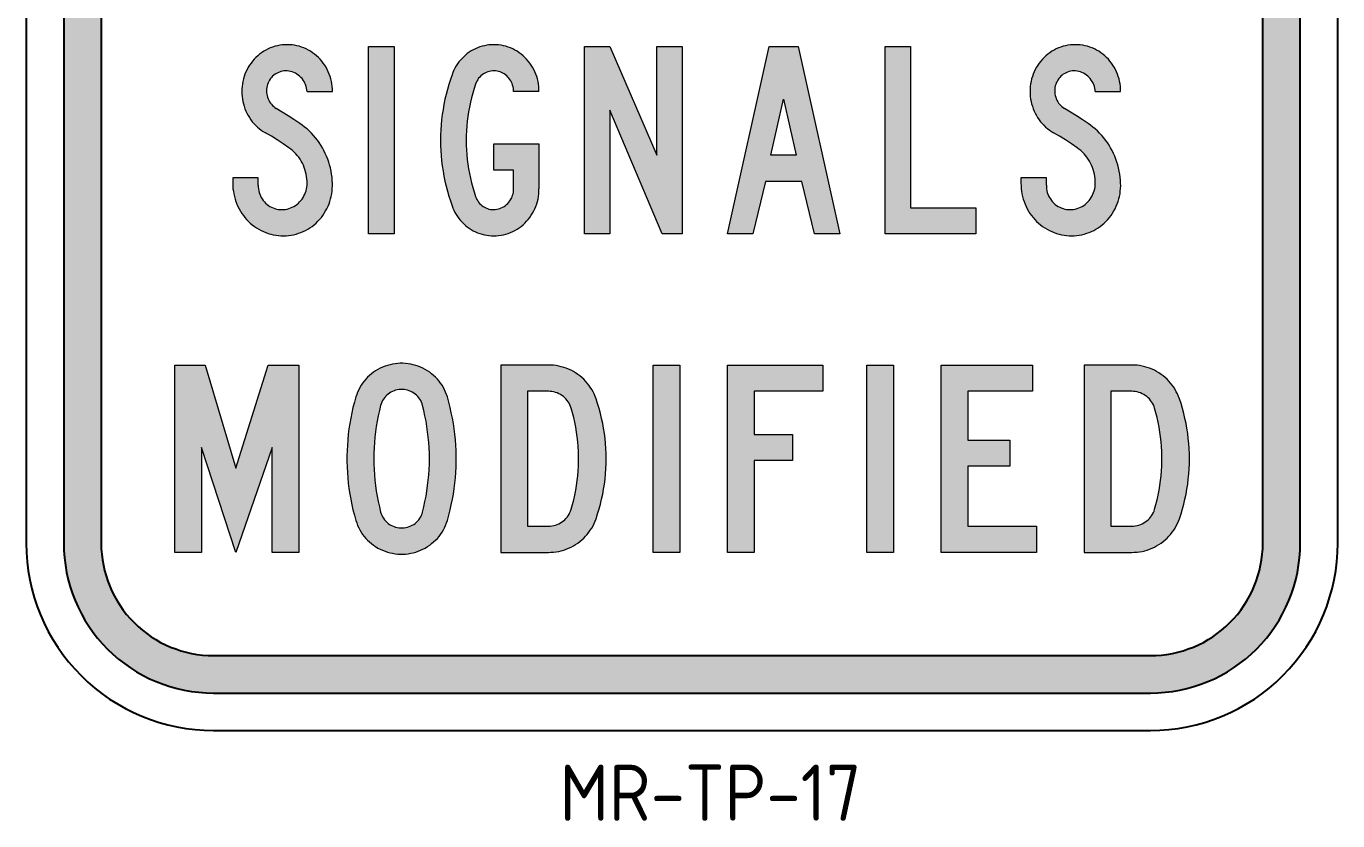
# Model space of a CAD drawing. Extents: x 221.6 to 291.6, y 158.5 to 243.3.
# Drawn here: x 221.6 to 291.6, y 158.5 to 200.9 of the extents above; entities that cross this region are included whole.
import ezdxf

# ---------------------------------------------------------------- set-up
doc = ezdxf.new("R2010")
doc.units = 0
doc.header["$LTSCALE"] = 12
doc.header["$MEASUREMENT"] = 0
doc.layers.get('0').update_dxf_attribs({"linetype": 'CONTINUOUS'})
for name, color, linetype in [('L25', 1, 'CONTINUOUS'), ('L35', 3, 'CONTINUOUS'), ('T25', 1, 'CONTINUOUS')]:
    doc.layers.add(name, color=color, linetype=linetype)
doc.styles.add('ISO', font='iso')

msp = doc.modelspace()

# ---------------------------------------------------------------- hatches: boundary and pattern name
at = {"layer": 'L25'}
h = msp.add_hatch(color=256, dxfattribs=at)
edge = h.paths.add_edge_path(flags=16)
edge.add_line((231.605, 167.331), (281.605, 167.331))
edge.add_arc((281.605, 173.331), 6, 270, 360)
edge.add_line((287.605, 173.331), (287.605, 233.331))
edge.add_arc((281.605, 233.331), 6, 0, 90)
edge.add_line((281.605, 239.331), (231.605, 239.331))
edge.add_arc((231.605, 233.331), 6, 90, 180)
edge.add_line((225.605, 233.331), (225.605, 173.331))
edge.add_arc((231.605, 173.331), 6, 180, 270)
edge = h.paths.add_edge_path()
edge.add_line((231.605, 165.331), (281.605, 165.331))
edge.add_arc((281.605, 173.331), 8, 270, 360)
edge.add_line((289.605, 173.331), (289.605, 233.331))
edge.add_arc((281.605, 233.331), 8, 0, 90)
edge.add_line((281.605, 241.331), (231.605, 241.331))
edge.add_arc((231.605, 233.331), 8, 90, 180)
edge.add_line((223.605, 233.331), (223.605, 173.331))
edge.add_arc((231.605, 173.331), 8, 180, 270)
h = msp.add_hatch(color=256, dxfattribs=at)
h.paths.add_polyline_path([(239.882, 189.837), (239.882, 199.834), (241.235, 199.834), (241.235, 189.837)])
h.paths.add_polyline_path([(242.759, 174.99), (242.829, 175.267), (242.887, 175.549), (242.946, 175.832), (242.994, 176.114), (243.031, 176.402), (243.063, 176.69), (243.09, 176.972), (243.111, 177.26), (243.122, 177.548), (243.122, 177.836), (243.122, 178.123), (243.111, 178.411), (243.09, 178.699), (243.063, 178.987), (243.031, 179.274), (242.994, 179.557), (242.946, 179.845), (242.887, 180.127), (242.829, 180.41), (242.759, 180.687), (242.733, 180.772), (242.695, 180.857), (242.658, 180.942), (242.61, 181.017), (242.557, 181.092), (242.498, 181.161), (242.434, 181.225), (242.365, 181.284), (242.29, 181.342), (242.21, 181.39), (242.13, 181.427), (242.045, 181.465), (241.96, 181.491), (241.869, 181.513), (241.779, 181.529), (241.683, 181.534), (241.592, 181.534), (241.502, 181.529), (241.411, 181.513), (241.32, 181.491), (241.235, 181.465), (241.15, 181.427), (241.065, 181.39), (240.99, 181.342), (240.915, 181.284), (240.846, 181.225), (240.782, 181.161), (240.724, 181.092), (240.67, 181.017), (240.622, 180.942), (240.58, 180.857), (240.548, 180.772), (240.521, 180.687), (240.452, 180.41), (240.388, 180.127), (240.335, 179.845), (240.287, 179.557), (240.244, 179.274), (240.212, 178.987), (240.185, 178.699), (240.169, 178.411), (240.159, 178.123), (240.153, 177.836), (240.159, 177.548), (240.169, 177.26), (240.185, 176.972), (240.212, 176.69), (240.244, 176.402), (240.287, 176.114), (240.335, 175.832), (240.388, 175.549), (240.452, 175.267), (240.521, 174.99), (240.548, 174.899), (240.58, 174.819), (240.622, 174.734), (240.67, 174.659), (240.724, 174.585), (240.782, 174.515), (240.846, 174.452), (240.915, 174.388), (240.99, 174.334), (241.065, 174.286), (241.15, 174.249), (241.235, 174.212), (241.32, 174.185), (241.411, 174.164), (241.502, 174.148), (241.592, 174.142), (241.683, 174.142), (241.779, 174.148), (241.869, 174.164), (241.96, 174.185), (242.045, 174.212), (242.13, 174.249), (242.21, 174.286), (242.29, 174.334), (242.365, 174.388), (242.434, 174.452), (242.498, 174.515), (242.557, 174.585), (242.61, 174.659), (242.658, 174.734), (242.695, 174.819), (242.733, 174.899)], flags=16)
h.paths.add_polyline_path([(244.081, 174.537), (244.161, 174.819), (244.23, 175.102), (244.294, 175.384), (244.353, 175.672), (244.406, 175.954), (244.449, 176.242), (244.486, 176.53), (244.513, 176.823), (244.534, 177.111), (244.55, 177.404), (244.555, 177.692), (244.555, 177.985), (244.55, 178.273), (244.534, 178.566), (244.513, 178.853), (244.486, 179.141), (244.449, 179.434), (244.406, 179.722), (244.353, 180.005), (244.294, 180.292), (244.23, 180.575), (244.161, 180.857), (244.081, 181.14), (244.038, 181.268), (243.99, 181.395), (243.932, 181.518), (243.868, 181.641), (243.798, 181.758), (243.719, 181.875), (243.639, 181.982), (243.548, 182.088), (243.452, 182.189), (243.351, 182.28), (243.244, 182.371), (243.138, 182.456), (243.02, 182.531), (242.903, 182.605), (242.781, 182.669), (242.653, 182.728), (242.525, 182.776), (242.392, 182.818), (242.258, 182.856), (242.125, 182.888), (241.987, 182.909), (241.848, 182.925), (241.709, 182.93), (241.571, 182.93), (241.432, 182.925), (241.294, 182.909), (241.155, 182.888), (241.022, 182.856), (240.883, 182.818), (240.756, 182.776), (240.622, 182.728), (240.5, 182.669), (240.377, 182.605), (240.255, 182.531), (240.143, 182.456), (240.031, 182.371), (239.924, 182.28), (239.828, 182.189), (239.732, 182.088), (239.642, 181.982), (239.556, 181.875), (239.482, 181.758), (239.413, 181.641), (239.349, 181.518), (239.29, 181.395), (239.242, 181.268), (239.199, 181.14), (239.119, 180.857), (239.045, 180.575), (238.981, 180.292), (238.922, 180.005), (238.874, 179.722), (238.832, 179.434), (238.794, 179.141), (238.768, 178.853), (238.746, 178.566), (238.73, 178.273), (238.72, 177.985), (238.72, 177.692), (238.73, 177.404), (238.746, 177.111), (238.768, 176.823), (238.794, 176.53), (238.832, 176.242), (238.874, 175.954), (238.922, 175.672), (238.981, 175.384), (239.045, 175.102), (239.119, 174.819), (239.199, 174.537), (239.242, 174.409), (239.29, 174.281), (239.349, 174.158), (239.413, 174.036), (239.482, 173.919), (239.556, 173.801), (239.642, 173.695), (239.732, 173.588), (239.828, 173.487), (239.924, 173.396), (240.031, 173.306), (240.143, 173.22), (240.255, 173.146), (240.377, 173.071), (240.5, 173.007), (240.622, 172.949), (240.756, 172.901), (240.883, 172.853), (241.022, 172.821), (241.155, 172.789), (241.294, 172.767), (241.432, 172.752), (241.571, 172.746), (241.709, 172.746), (241.848, 172.752), (241.987, 172.767), (242.125, 172.789), (242.258, 172.821), (242.392, 172.853), (242.525, 172.901), (242.653, 172.949), (242.781, 173.007), (242.903, 173.071), (243.02, 173.146), (243.138, 173.22), (243.244, 173.306), (243.351, 173.396), (243.452, 173.487), (243.548, 173.588), (243.639, 173.695), (243.719, 173.801), (243.798, 173.919), (243.868, 174.036), (243.932, 174.158), (243.99, 174.281), (244.038, 174.409)])
h.paths.add_polyline_path([(229.532, 172.837), (229.532, 182.84), (231.158, 182.84), (232.788, 177.34), (234.515, 182.84), (236.146, 182.84), (236.146, 172.837), (234.723, 172.837), (234.723, 178.438), (232.788, 172.837), (230.955, 178.438), (230.955, 172.837)])
h.paths.add_polyline_path([(267.444, 189.837), (267.444, 199.834), (268.798, 199.834), (268.798, 191.238), (272.283, 191.238), (272.283, 189.837)])
h.paths.add_polyline_path([(262.706, 194.036), (261.353, 194.036), (262.03, 197.037)], flags=16)
h.paths.add_polyline_path([(259.029, 189.837), (261.257, 199.834), (262.802, 199.834), (265.025, 189.837), (263.671, 189.837), (262.994, 192.635), (261.06, 192.635), (260.383, 189.837)])
h.paths.add_polyline_path([(251.393, 189.837), (251.393, 199.834), (252.746, 199.834), (255.262, 194.036), (255.262, 199.834), (256.615, 199.834), (256.615, 189.837), (255.549, 189.837), (252.746, 196.434), (252.746, 189.837)])
h.paths.add_polyline_path([(279.488, 174.238), (280.607, 174.238), (280.703, 174.244), (280.799, 174.254), (280.895, 174.27), (280.985, 174.297), (281.076, 174.329), (281.167, 174.366), (281.252, 174.409), (281.332, 174.462), (281.406, 174.521), (281.481, 174.579), (281.55, 174.649), (281.609, 174.718), (281.668, 174.798), (281.716, 174.878), (281.764, 174.963), (281.801, 175.048), (281.827, 175.139), (281.902, 175.389), (281.961, 175.64), (282.019, 175.896), (282.067, 176.152), (282.11, 176.413), (282.147, 176.668), (282.174, 176.93), (282.195, 177.185), (282.211, 177.447), (282.216, 177.708), (282.216, 177.969), (282.211, 178.23), (282.195, 178.491), (282.174, 178.747), (282.147, 179.008), (282.11, 179.264), (282.067, 179.525), (282.019, 179.781), (281.961, 180.031), (281.902, 180.287), (281.827, 180.537), (281.801, 180.628), (281.764, 180.713), (281.716, 180.799), (281.668, 180.878), (281.609, 180.953), (281.55, 181.028), (281.481, 181.097), (281.406, 181.156), (281.332, 181.214), (281.252, 181.262), (281.167, 181.31), (281.076, 181.347), (280.985, 181.379), (280.895, 181.406), (280.799, 181.422), (280.703, 181.433), (280.607, 181.438), (279.488, 181.438)], flags=16)
h.paths.add_polyline_path([(278.065, 172.837), (280.607, 172.837), (280.746, 172.842), (280.89, 172.853), (281.023, 172.869), (281.161, 172.895), (281.3, 172.927), (281.433, 172.965), (281.561, 173.013), (281.694, 173.061), (281.817, 173.119), (281.939, 173.189), (282.062, 173.258), (282.174, 173.332), (282.286, 173.418), (282.392, 173.508), (282.494, 173.599), (282.59, 173.7), (282.685, 173.801), (282.771, 173.913), (282.851, 174.025), (282.92, 174.137), (282.989, 174.26), (283.048, 174.382), (283.106, 174.51), (283.154, 174.638), (283.24, 174.894), (283.314, 175.155), (283.389, 175.421), (283.448, 175.683), (283.506, 175.949), (283.554, 176.215), (283.597, 176.487), (283.629, 176.754), (283.655, 177.026), (283.677, 177.297), (283.687, 177.569), (283.693, 177.836), (283.687, 178.107), (283.677, 178.379), (283.655, 178.651), (283.629, 178.923), (283.597, 179.189), (283.554, 179.461), (283.506, 179.727), (283.448, 179.994), (283.389, 180.255), (283.314, 180.521), (283.24, 180.777), (283.154, 181.038), (283.106, 181.166), (283.048, 181.294), (282.989, 181.417), (282.92, 181.534), (282.851, 181.651), (282.771, 181.763), (282.685, 181.875), (282.59, 181.976), (282.494, 182.078), (282.392, 182.168), (282.286, 182.259), (282.174, 182.339), (282.062, 182.419), (281.939, 182.488), (281.817, 182.557), (281.694, 182.616), (281.561, 182.664), (281.433, 182.712), (281.3, 182.749), (281.161, 182.781), (281.023, 182.808), (280.89, 182.824), (280.746, 182.834), (280.607, 182.84), (278.065, 182.84)])
h.paths.add_polyline_path([(270.434, 172.837), (270.434, 182.84), (275.315, 182.84), (275.315, 181.438), (271.857, 181.438), (271.857, 178.837), (274.095, 178.837), (274.095, 177.436), (271.857, 177.436), (271.857, 174.238), (275.523, 174.238), (275.523, 172.837)])
h.paths.add_polyline_path([(266.463, 172.837), (266.463, 182.84), (267.892, 182.84), (267.892, 172.837)])
h.paths.add_polyline_path([(259.04, 172.837), (259.04, 182.84), (264.124, 182.84), (264.124, 181.438), (260.463, 181.438), (260.463, 179.136), (262.499, 179.136), (262.499, 177.74), (260.463, 177.74), (260.463, 172.837)])
h.paths.add_polyline_path([(255.07, 172.837), (255.07, 182.84), (256.493, 182.84), (256.493, 172.837)])
h.paths.add_polyline_path([(248.355, 174.238), (249.474, 174.238), (249.57, 174.244), (249.666, 174.254), (249.762, 174.27), (249.852, 174.297), (249.943, 174.329), (250.034, 174.366), (250.114, 174.409), (250.199, 174.462), (250.273, 174.521), (250.348, 174.579), (250.412, 174.649), (250.476, 174.718), (250.535, 174.798), (250.583, 174.878), (250.625, 174.963), (250.662, 175.048), (250.694, 175.139), (250.764, 175.389), (250.828, 175.64), (250.886, 175.896), (250.934, 176.152), (250.977, 176.413), (251.014, 176.668), (251.041, 176.93), (251.062, 177.185), (251.078, 177.447), (251.083, 177.708), (251.083, 177.969), (251.078, 178.23), (251.062, 178.491), (251.041, 178.747), (251.014, 179.008), (250.977, 179.264), (250.934, 179.525), (250.886, 179.781), (250.828, 180.031), (250.764, 180.287), (250.694, 180.537), (250.662, 180.628), (250.625, 180.713), (250.583, 180.799), (250.535, 180.878), (250.476, 180.953), (250.412, 181.028), (250.348, 181.097), (250.273, 181.156), (250.199, 181.214), (250.114, 181.262), (250.034, 181.31), (249.943, 181.347), (249.852, 181.379), (249.762, 181.406), (249.666, 181.422), (249.57, 181.433), (249.474, 181.438), (248.355, 181.438)], flags=16)
h.paths.add_polyline_path([(246.932, 172.837), (249.474, 172.837), (249.613, 172.842), (249.751, 172.853), (249.89, 172.869), (250.028, 172.895), (250.162, 172.927), (250.295, 172.965), (250.428, 173.013), (250.556, 173.061), (250.684, 173.119), (250.806, 173.189), (250.924, 173.258), (251.041, 173.332), (251.153, 173.418), (251.259, 173.508), (251.361, 173.599), (251.457, 173.7), (251.547, 173.801), (251.632, 173.913), (251.712, 174.025), (251.787, 174.137), (251.856, 174.26), (251.915, 174.382), (251.968, 174.51), (252.016, 174.638), (252.101, 174.894), (252.181, 175.155), (252.251, 175.421), (252.314, 175.683), (252.373, 175.949), (252.421, 176.215), (252.464, 176.487), (252.496, 176.754), (252.522, 177.026), (252.538, 177.297), (252.554, 177.569), (252.554, 177.836), (252.554, 178.107), (252.538, 178.379), (252.522, 178.651), (252.496, 178.923), (252.464, 179.189), (252.421, 179.461), (252.373, 179.727), (252.314, 179.994), (252.251, 180.255), (252.181, 180.521), (252.101, 180.777), (252.016, 181.038), (251.968, 181.166), (251.915, 181.294), (251.856, 181.417), (251.787, 181.534), (251.712, 181.651), (251.632, 181.763), (251.547, 181.875), (251.457, 181.976), (251.361, 182.078), (251.259, 182.168), (251.153, 182.259), (251.041, 182.339), (250.924, 182.419), (250.806, 182.488), (250.684, 182.557), (250.556, 182.616), (250.428, 182.664), (250.295, 182.712), (250.162, 182.749), (250.028, 182.781), (249.89, 182.808), (249.751, 182.824), (249.613, 182.834), (249.474, 182.84), (246.932, 182.84)])
h.paths.add_polyline_path([(246.554, 199.936), (246.431, 199.936), (246.303, 199.925), (246.181, 199.909), (246.058, 199.882), (245.935, 199.85), (245.813, 199.818), (245.696, 199.77), (245.584, 199.722), (245.467, 199.664), (245.36, 199.605), (245.253, 199.536), (245.147, 199.461), (245.051, 199.381), (244.955, 199.296), (244.864, 199.206), (244.779, 199.11), (244.699, 199.014), (244.625, 198.907), (244.555, 198.801), (244.486, 198.689), (244.433, 198.577), (244.379, 198.459), (244.331, 198.337), (244.241, 198.076), (244.161, 197.815), (244.081, 197.553), (244.012, 197.287), (243.953, 197.021), (243.9, 196.749), (243.852, 196.482), (243.809, 196.211), (243.777, 195.933), (243.751, 195.662), (243.735, 195.385), (243.724, 195.113), (243.719, 194.836), (243.724, 194.564), (243.735, 194.287), (243.751, 194.015), (243.777, 193.738), (243.809, 193.466), (243.852, 193.194), (243.9, 192.922), (243.953, 192.656), (244.012, 192.384), (244.081, 192.123), (244.161, 191.857), (244.241, 191.595), (244.331, 191.34), (244.379, 191.217), (244.433, 191.1), (244.486, 190.983), (244.555, 190.871), (244.625, 190.764), (244.699, 190.663), (244.779, 190.562), (244.864, 190.466), (244.955, 190.375), (245.051, 190.29), (245.147, 190.215), (245.253, 190.141), (245.36, 190.071), (245.467, 190.007), (245.584, 189.954), (245.696, 189.901), (245.813, 189.858), (245.935, 189.821), (246.058, 189.789), (246.181, 189.768), (246.303, 189.752), (246.431, 189.741), (246.554, 189.736), (246.687, 189.741), (246.815, 189.752), (246.948, 189.768), (247.076, 189.794), (247.204, 189.826), (247.326, 189.863), (247.454, 189.911), (247.572, 189.965), (247.689, 190.023), (247.806, 190.093), (247.913, 190.162), (248.019, 190.242), (248.126, 190.327), (248.222, 190.418), (248.312, 190.514), (248.403, 190.615), (248.483, 190.721), (248.563, 190.833), (248.632, 190.945), (248.696, 191.063), (248.755, 191.185), (248.803, 191.308), (248.851, 191.436), (248.888, 191.569), (248.92, 191.697), (248.941, 191.83), (248.962, 191.969), (248.968, 192.102), (248.973, 192.235), (248.973, 194.638), (246.554, 194.638), (246.554, 193.237), (247.619, 193.237), (247.619, 192.235), (247.614, 192.15), (247.604, 192.064), (247.588, 191.979), (247.566, 191.899), (247.534, 191.819), (247.502, 191.739), (247.46, 191.665), (247.412, 191.595), (247.364, 191.526), (247.305, 191.462), (247.246, 191.404), (247.177, 191.35), (247.108, 191.302), (247.039, 191.26), (246.959, 191.222), (246.884, 191.196), (246.804, 191.169), (246.719, 191.153), (246.639, 191.142), (246.554, 191.137), (246.474, 191.137), (246.388, 191.148), (246.303, 191.164), (246.223, 191.19), (246.143, 191.222), (246.069, 191.26), (245.999, 191.302), (245.93, 191.35), (245.866, 191.409), (245.802, 191.468), (245.749, 191.532), (245.701, 191.606), (245.658, 191.681), (245.621, 191.755), (245.589, 191.835), (245.509, 192.08), (245.435, 192.32), (245.371, 192.565), (245.312, 192.816), (245.259, 193.066), (245.211, 193.317), (245.173, 193.567), (245.141, 193.818), (245.115, 194.074), (245.099, 194.329), (245.088, 194.58), (245.088, 194.836), (245.088, 195.091), (245.099, 195.347), (245.115, 195.603), (245.141, 195.853), (245.173, 196.109), (245.211, 196.36), (245.259, 196.61), (245.312, 196.861), (245.371, 197.106), (245.435, 197.351), (245.509, 197.596), (245.589, 197.836), (245.621, 197.921), (245.658, 197.996), (245.701, 198.07), (245.749, 198.145), (245.808, 198.209), (245.866, 198.273), (245.935, 198.326), (246.005, 198.379), (246.074, 198.422), (246.154, 198.459), (246.234, 198.491), (246.314, 198.513), (246.399, 198.529), (246.484, 198.539), (246.57, 198.539), (246.65, 198.539), (246.735, 198.523), (246.815, 198.507), (246.895, 198.481), (246.975, 198.454), (247.049, 198.417), (247.119, 198.374), (247.188, 198.326), (247.252, 198.268), (247.31, 198.209), (247.369, 198.145), (247.417, 198.081), (247.465, 198.006), (247.502, 197.932), (247.54, 197.857), (247.566, 197.772), (247.588, 197.692), (247.604, 197.607), (247.614, 197.522), (247.619, 197.436), (248.973, 197.436), (248.968, 197.575), (248.962, 197.708), (248.941, 197.841), (248.92, 197.974), (248.888, 198.108), (248.851, 198.236), (248.803, 198.364), (248.755, 198.491), (248.696, 198.609), (248.632, 198.731), (248.563, 198.843), (248.483, 198.955), (248.403, 199.056), (248.312, 199.158), (248.222, 199.253), (248.126, 199.344), (248.019, 199.429), (247.913, 199.509), (247.806, 199.584), (247.689, 199.648), (247.572, 199.712), (247.454, 199.765), (247.326, 199.808), (247.204, 199.85), (247.076, 199.882), (246.948, 199.904), (246.815, 199.925), (246.687, 199.936)])
h.paths.add_polyline_path([(233.982, 192.437), (233.982, 192.837), (232.629, 192.837), (232.629, 192.539), (232.634, 192.395), (232.639, 192.251), (232.661, 192.112), (232.682, 191.974), (232.714, 191.835), (232.751, 191.697), (232.794, 191.563), (232.847, 191.43), (232.9, 191.302), (232.964, 191.174), (233.034, 191.052), (233.108, 190.935), (233.193, 190.817), (233.279, 190.711), (233.369, 190.604), (233.465, 190.503), (233.566, 190.407), (233.673, 190.316), (233.785, 190.237), (233.902, 190.157), (234.019, 190.087), (234.142, 190.018), (234.265, 189.959), (234.392, 189.906), (234.526, 189.863), (234.659, 189.826), (234.792, 189.794), (234.925, 189.768), (235.064, 189.752), (235.197, 189.741), (235.336, 189.736), (235.474, 189.741), (235.608, 189.752), (235.741, 189.768), (235.874, 189.794), (236.007, 189.826), (236.135, 189.869), (236.263, 189.911), (236.391, 189.965), (236.514, 190.023), (236.631, 190.093), (236.748, 190.162), (236.86, 190.242), (236.966, 190.327), (237.073, 190.418), (237.169, 190.514), (237.265, 190.615), (237.356, 190.721), (237.435, 190.828), (237.515, 190.945), (237.585, 191.063), (237.654, 191.185), (237.713, 191.313), (237.766, 191.441), (237.814, 191.574), (237.851, 191.707), (237.883, 191.841), (237.91, 191.979), (237.931, 192.118), (237.942, 192.256), (237.947, 192.395), (237.947, 192.539), (237.942, 192.704), (237.926, 192.869), (237.904, 193.034), (237.872, 193.194), (237.84, 193.359), (237.798, 193.519), (237.75, 193.674), (237.697, 193.834), (237.633, 193.983), (237.569, 194.137), (237.494, 194.287), (237.414, 194.431), (237.329, 194.569), (237.244, 194.708), (237.148, 194.841), (237.046, 194.969), (236.94, 195.097), (236.828, 195.214), (236.711, 195.331), (236.593, 195.438), (236.466, 195.544), (236.338, 195.646), (236.21, 195.736), (235.895, 195.944), (235.586, 196.147), (235.266, 196.344), (234.952, 196.536), (234.877, 196.584), (234.813, 196.637), (234.75, 196.695), (234.691, 196.754), (234.638, 196.823), (234.59, 196.893), (234.547, 196.973), (234.51, 197.047), (234.478, 197.132), (234.456, 197.218), (234.44, 197.303), (234.43, 197.388), (234.43, 197.474), (234.43, 197.564), (234.44, 197.649), (234.462, 197.735), (234.483, 197.815), (234.515, 197.9), (234.552, 197.974), (234.595, 198.049), (234.643, 198.124), (234.696, 198.188), (234.755, 198.252), (234.819, 198.31), (234.888, 198.358), (234.963, 198.406), (235.037, 198.443), (235.117, 198.475), (235.197, 198.502), (235.277, 198.523), (235.362, 198.534), (235.448, 198.539), (235.533, 198.539), (235.624, 198.529), (235.709, 198.507), (235.799, 198.486), (235.885, 198.454), (235.97, 198.417), (236.05, 198.369), (236.124, 198.316), (236.194, 198.257), (236.263, 198.193), (236.327, 198.124), (236.38, 198.049), (236.434, 197.974), (236.476, 197.889), (236.514, 197.804), (236.545, 197.713), (236.567, 197.623), (236.583, 197.532), (236.593, 197.436), (237.947, 197.436), (237.947, 197.575), (237.936, 197.708), (237.92, 197.841), (237.894, 197.974), (237.862, 198.108), (237.824, 198.236), (237.782, 198.364), (237.729, 198.491), (237.67, 198.609), (237.606, 198.731), (237.537, 198.843), (237.457, 198.955), (237.377, 199.056), (237.292, 199.158), (237.196, 199.253), (237.1, 199.344), (236.998, 199.429), (236.892, 199.509), (236.78, 199.584), (236.663, 199.648), (236.545, 199.712), (236.428, 199.765), (236.306, 199.808), (236.178, 199.85), (236.05, 199.882), (235.922, 199.904), (235.794, 199.925), (235.661, 199.936), (235.533, 199.936), (235.4, 199.936), (235.266, 199.925), (235.139, 199.904), (235.011, 199.882), (234.883, 199.85), (234.755, 199.808), (234.632, 199.765), (234.515, 199.712), (234.398, 199.648), (234.281, 199.584), (234.169, 199.509), (234.062, 199.429), (233.961, 199.344), (233.865, 199.253), (233.769, 199.158), (233.684, 199.056), (233.604, 198.955), (233.524, 198.843), (233.455, 198.731), (233.391, 198.609), (233.332, 198.491), (233.279, 198.364), (233.236, 198.236), (233.199, 198.108), (233.167, 197.974), (233.14, 197.841), (233.124, 197.708), (233.113, 197.575), (233.113, 197.436), (233.113, 197.303), (233.124, 197.17), (233.14, 197.037), (233.167, 196.903), (233.199, 196.775), (233.236, 196.648), (233.279, 196.52), (233.327, 196.397), (233.385, 196.274), (233.449, 196.157), (233.519, 196.045), (233.593, 195.933), (233.673, 195.827), (233.758, 195.731), (233.849, 195.635), (233.945, 195.544), (234.046, 195.459), (234.147, 195.379), (234.259, 195.305), (234.371, 195.235), (234.691, 195.049), (235.005, 194.852), (235.32, 194.649), (235.629, 194.436), (235.725, 194.367), (235.821, 194.287), (235.906, 194.207), (235.991, 194.116), (236.071, 194.026), (236.151, 193.93), (236.22, 193.828), (236.284, 193.722), (236.343, 193.615), (236.396, 193.503), (236.444, 193.386), (236.482, 193.269), (236.519, 193.152), (236.545, 193.029), (236.567, 192.906), (236.583, 192.784), (236.593, 192.661), (236.593, 192.539), (236.593, 192.437), (236.583, 192.336), (236.561, 192.24), (236.54, 192.144), (236.508, 192.048), (236.471, 191.953), (236.428, 191.867), (236.38, 191.777), (236.327, 191.697), (236.263, 191.617), (236.199, 191.548), (236.13, 191.478), (236.05, 191.414), (235.975, 191.356), (235.89, 191.308), (235.805, 191.26), (235.714, 191.222), (235.624, 191.19), (235.528, 191.164), (235.432, 191.148), (235.336, 191.137), (235.245, 191.132), (235.149, 191.137), (235.053, 191.148), (234.963, 191.164), (234.872, 191.19), (234.782, 191.222), (234.696, 191.26), (234.611, 191.308), (234.531, 191.356), (234.456, 191.414), (234.382, 191.478), (234.318, 191.548), (234.254, 191.622), (234.201, 191.702), (234.147, 191.782), (234.105, 191.867), (234.067, 191.958), (234.035, 192.054), (234.014, 192.144), (233.998, 192.24), (233.987, 192.342)])
h.paths.add_polyline_path([(276.051, 192.437), (276.051, 192.837), (274.697, 192.837), (274.697, 192.539), (274.702, 192.395), (274.713, 192.251), (274.729, 192.112), (274.75, 191.974), (274.782, 191.835), (274.82, 191.697), (274.862, 191.563), (274.916, 191.43), (274.969, 191.302), (275.033, 191.174), (275.102, 191.052), (275.177, 190.935), (275.262, 190.817), (275.347, 190.711), (275.438, 190.604), (275.534, 190.503), (275.64, 190.407), (275.747, 190.316), (275.853, 190.237), (275.971, 190.157), (276.088, 190.087), (276.211, 190.018), (276.338, 189.959), (276.461, 189.906), (276.594, 189.863), (276.727, 189.826), (276.861, 189.794), (276.994, 189.768), (277.132, 189.752), (277.271, 189.741), (277.404, 189.736), (277.543, 189.741), (277.676, 189.752), (277.809, 189.768), (277.942, 189.794), (278.076, 189.826), (278.204, 189.869), (278.332, 189.911), (278.459, 189.965), (278.582, 190.023), (278.699, 190.093), (278.816, 190.162), (278.928, 190.242), (279.035, 190.327), (279.142, 190.418), (279.237, 190.514), (279.333, 190.615), (279.424, 190.721), (279.504, 190.828), (279.584, 190.945), (279.653, 191.063), (279.722, 191.185), (279.781, 191.313), (279.834, 191.441), (279.882, 191.574), (279.92, 191.707), (279.957, 191.841), (279.984, 191.979), (280, 192.118), (280.016, 192.256), (280.021, 192.395), (280.016, 192.539), (280.01, 192.704), (279.994, 192.869), (279.973, 193.034), (279.941, 193.194), (279.909, 193.359), (279.866, 193.519), (279.818, 193.674), (279.765, 193.834), (279.701, 193.983), (279.637, 194.137), (279.563, 194.287), (279.483, 194.431), (279.403, 194.569), (279.312, 194.708), (279.216, 194.841), (279.115, 194.969), (279.008, 195.097), (278.896, 195.214), (278.779, 195.331), (278.662, 195.438), (278.539, 195.544), (278.411, 195.646), (278.278, 195.736), (277.969, 195.944), (277.655, 196.147), (277.34, 196.344), (277.021, 196.536), (276.946, 196.584), (276.882, 196.637), (276.818, 196.695), (276.759, 196.754), (276.706, 196.823), (276.658, 196.893), (276.616, 196.973), (276.578, 197.047), (276.552, 197.132), (276.525, 197.218), (276.509, 197.303), (276.498, 197.388), (276.498, 197.474), (276.498, 197.564), (276.509, 197.649), (276.53, 197.735), (276.552, 197.815), (276.584, 197.9), (276.621, 197.974), (276.663, 198.049), (276.711, 198.124), (276.765, 198.188), (276.829, 198.252), (276.893, 198.31), (276.957, 198.358), (277.031, 198.406), (277.106, 198.443), (277.186, 198.475), (277.266, 198.502), (277.346, 198.523), (277.431, 198.534), (277.516, 198.539), (277.601, 198.539), (277.692, 198.529), (277.783, 198.507), (277.868, 198.486), (277.953, 198.454), (278.038, 198.417), (278.118, 198.369), (278.193, 198.316), (278.268, 198.257), (278.332, 198.193), (278.395, 198.124), (278.449, 198.049), (278.502, 197.974), (278.545, 197.889), (278.582, 197.804), (278.614, 197.713), (278.635, 197.623), (278.657, 197.532), (278.662, 197.436), (280.016, 197.436), (280.016, 197.575), (280.005, 197.708), (279.989, 197.841), (279.962, 197.974), (279.93, 198.108), (279.893, 198.236), (279.85, 198.364), (279.797, 198.491), (279.738, 198.609), (279.674, 198.731), (279.605, 198.843), (279.531, 198.955), (279.445, 199.056), (279.36, 199.158), (279.264, 199.253), (279.168, 199.344), (279.067, 199.429), (278.96, 199.509), (278.848, 199.584), (278.737, 199.648), (278.619, 199.712), (278.497, 199.765), (278.374, 199.808), (278.246, 199.85), (278.118, 199.882), (277.99, 199.904), (277.863, 199.925), (277.729, 199.936), (277.601, 199.936), (277.468, 199.936), (277.34, 199.925), (277.207, 199.904), (277.079, 199.882), (276.951, 199.85), (276.823, 199.808), (276.701, 199.765), (276.584, 199.712), (276.466, 199.648), (276.349, 199.584), (276.237, 199.509), (276.131, 199.429), (276.029, 199.344), (275.933, 199.253), (275.843, 199.158), (275.752, 199.056), (275.672, 198.955), (275.592, 198.843), (275.523, 198.731), (275.459, 198.609), (275.4, 198.491), (275.353, 198.364), (275.305, 198.236), (275.267, 198.108), (275.235, 197.974), (275.214, 197.841), (275.193, 197.708), (275.182, 197.575), (275.182, 197.436), (275.187, 197.303), (275.193, 197.17), (275.214, 197.037), (275.235, 196.903), (275.267, 196.775), (275.305, 196.648), (275.347, 196.52), (275.395, 196.397), (275.454, 196.274), (275.518, 196.157), (275.587, 196.045), (275.662, 195.933), (275.742, 195.827), (275.827, 195.731), (275.917, 195.635), (276.013, 195.544), (276.115, 195.459), (276.216, 195.379), (276.328, 195.305), (276.44, 195.235), (276.759, 195.049), (277.079, 194.852), (277.388, 194.649), (277.697, 194.436), (277.793, 194.367), (277.889, 194.287), (277.98, 194.207), (278.065, 194.116), (278.145, 194.026), (278.22, 193.93), (278.289, 193.828), (278.353, 193.722), (278.411, 193.615), (278.465, 193.503), (278.513, 193.386), (278.55, 193.269), (278.587, 193.152), (278.614, 193.029), (278.635, 192.906), (278.651, 192.784), (278.662, 192.661), (278.662, 192.539), (278.662, 192.437), (278.651, 192.336), (278.635, 192.24), (278.609, 192.144), (278.577, 192.048), (278.539, 191.953), (278.497, 191.867), (278.449, 191.777), (278.395, 191.697), (278.332, 191.617), (278.268, 191.548), (278.198, 191.478), (278.124, 191.414), (278.044, 191.356), (277.958, 191.308), (277.873, 191.26), (277.783, 191.222), (277.692, 191.19), (277.596, 191.164), (277.5, 191.148), (277.404, 191.137), (277.314, 191.132), (277.218, 191.137), (277.122, 191.148), (277.031, 191.164), (276.941, 191.19), (276.85, 191.222), (276.765, 191.26), (276.679, 191.308), (276.6, 191.356), (276.525, 191.414), (276.45, 191.478), (276.386, 191.548), (276.322, 191.622), (276.269, 191.702), (276.216, 191.782), (276.173, 191.867), (276.136, 191.958), (276.104, 192.054), (276.083, 192.144), (276.067, 192.24), (276.056, 192.342)])

# ---------------------------------------------------------------- linework, layer by layer
at = {"color": 1, "lineweight": 0}
for points in [[(236.593, 197.436), (237.947, 197.436), (237.947, 197.575), (237.936, 197.708), (237.92, 197.841), (237.894, 197.974), (237.862, 198.108), (237.824, 198.236), (237.782, 198.364), (237.729, 198.491), (237.67, 198.609), (237.606, 198.731), (237.537, 198.843), (237.457, 198.955), (237.377, 199.056), (237.292, 199.158), (237.196, 199.253), (237.1, 199.344), (236.998, 199.429), (236.892, 199.509), (236.78, 199.584), (236.663, 199.648), (236.545, 199.712), (236.428, 199.765), (236.306, 199.808), (236.178, 199.85), (236.05, 199.882), (235.922, 199.904), (235.794, 199.925), (235.661, 199.936), (235.533, 199.936), (235.4, 199.936), (235.266, 199.925), (235.139, 199.904), (235.011, 199.882), (234.883, 199.85), (234.755, 199.808), (234.632, 199.765), (234.515, 199.712), (234.398, 199.648), (234.281, 199.584), (234.169, 199.509), (234.062, 199.429), (233.961, 199.344), (233.865, 199.253), (233.769, 199.158), (233.684, 199.056), (233.604, 198.955), (233.524, 198.843), (233.455, 198.731), (233.391, 198.609), (233.332, 198.491), (233.279, 198.364), (233.236, 198.236), (233.199, 198.108), (233.167, 197.974), (233.14, 197.841), (233.124, 197.708), (233.113, 197.575), (233.113, 197.436), (233.113, 197.303), (233.124, 197.17), (233.14, 197.037), (233.167, 196.903), (233.199, 196.775), (233.236, 196.648), (233.279, 196.52), (233.327, 196.397), (233.385, 196.274), (233.449, 196.157), (233.519, 196.045), (233.593, 195.933), (233.673, 195.827), (233.758, 195.731), (233.849, 195.635), (233.945, 195.544), (234.046, 195.459), (234.147, 195.379), (234.259, 195.305), (234.371, 195.235)], [(239.882, 189.837), (239.882, 199.834), (241.235, 199.834), (241.235, 189.837), (239.882, 189.837), (239.882, 189.837)], [(246.554, 199.936), (246.431, 199.936), (246.303, 199.925), (246.181, 199.909), (246.058, 199.882), (245.935, 199.85), (245.813, 199.818), (245.696, 199.77), (245.584, 199.722), (245.467, 199.664), (245.36, 199.605), (245.253, 199.536), (245.147, 199.461), (245.051, 199.381), (244.955, 199.296), (244.864, 199.206), (244.779, 199.11), (244.699, 199.014), (244.625, 198.907), (244.555, 198.801), (244.486, 198.689), (244.433, 198.577), (244.379, 198.459), (244.331, 198.337)], [(248.973, 197.436), (248.968, 197.575), (248.962, 197.708), (248.941, 197.841), (248.92, 197.974), (248.888, 198.108), (248.851, 198.236), (248.803, 198.364), (248.755, 198.491), (248.696, 198.609), (248.632, 198.731), (248.563, 198.843), (248.483, 198.955), (248.403, 199.056), (248.312, 199.158), (248.222, 199.253), (248.126, 199.344), (248.019, 199.429), (247.913, 199.509), (247.806, 199.584), (247.689, 199.648), (247.572, 199.712), (247.454, 199.765), (247.326, 199.808), (247.204, 199.85), (247.076, 199.882), (246.948, 199.904), (246.815, 199.925), (246.687, 199.936), (246.554, 199.936)], [(251.393, 189.837), (251.393, 199.834), (252.746, 199.834), (255.262, 194.036), (255.262, 199.834), (256.615, 199.834), (256.615, 189.837), (255.549, 189.837), (252.746, 196.434), (252.746, 189.837), (251.393, 189.837), (251.393, 189.837)], [(259.029, 189.837), (261.257, 199.834), (262.802, 199.834), (265.025, 189.837), (263.671, 189.837), (262.994, 192.635), (261.06, 192.635), (260.383, 189.837), (259.029, 189.837), (259.029, 189.837)], [(267.444, 189.837), (267.444, 199.834), (268.798, 199.834), (268.798, 191.238), (272.283, 191.238), (272.283, 189.837), (267.444, 189.837), (267.444, 189.837)], [(278.662, 197.436), (280.016, 197.436), (280.016, 197.575), (280.005, 197.708), (279.989, 197.841), (279.962, 197.974), (279.93, 198.108), (279.893, 198.236), (279.85, 198.364), (279.797, 198.491), (279.738, 198.609), (279.674, 198.731), (279.605, 198.843), (279.531, 198.955), (279.445, 199.056), (279.36, 199.158), (279.264, 199.253), (279.168, 199.344), (279.067, 199.429), (278.96, 199.509), (278.848, 199.584), (278.737, 199.648), (278.619, 199.712), (278.497, 199.765), (278.374, 199.808), (278.246, 199.85), (278.118, 199.882), (277.99, 199.904), (277.863, 199.925), (277.729, 199.936), (277.601, 199.936), (277.468, 199.936), (277.34, 199.925), (277.207, 199.904), (277.079, 199.882), (276.951, 199.85), (276.823, 199.808), (276.701, 199.765), (276.584, 199.712), (276.466, 199.648), (276.349, 199.584), (276.237, 199.509), (276.131, 199.429), (276.029, 199.344), (275.933, 199.253), (275.843, 199.158), (275.752, 199.056), (275.672, 198.955), (275.592, 198.843), (275.523, 198.731), (275.459, 198.609), (275.4, 198.491), (275.353, 198.364), (275.305, 198.236), (275.267, 198.108), (275.235, 197.974), (275.214, 197.841), (275.193, 197.708), (275.182, 197.575), (275.182, 197.436), (275.187, 197.303), (275.193, 197.17), (275.214, 197.037), (275.235, 196.903), (275.267, 196.775), (275.305, 196.648), (275.347, 196.52), (275.395, 196.397), (275.454, 196.274), (275.518, 196.157), (275.587, 196.045), (275.662, 195.933), (275.742, 195.827), (275.827, 195.731), (275.917, 195.635), (276.013, 195.544), (276.115, 195.459), (276.216, 195.379), (276.328, 195.305), (276.44, 195.235)], [(235.533, 198.539), (235.448, 198.539), (235.362, 198.534), (235.277, 198.523), (235.197, 198.502), (235.117, 198.475), (235.037, 198.443), (234.963, 198.406), (234.888, 198.358), (234.819, 198.31), (234.755, 198.252), (234.696, 198.188), (234.643, 198.124), (234.595, 198.049), (234.552, 197.974), (234.515, 197.9), (234.483, 197.815), (234.462, 197.735), (234.44, 197.649), (234.43, 197.564), (234.43, 197.474), (234.43, 197.388), (234.44, 197.303), (234.456, 197.218), (234.478, 197.132), (234.51, 197.047), (234.547, 196.973), (234.59, 196.893), (234.638, 196.823), (234.691, 196.754), (234.75, 196.695), (234.813, 196.637), (234.877, 196.584), (234.952, 196.536)], [(236.593, 197.436), (236.583, 197.532), (236.567, 197.623), (236.545, 197.713), (236.514, 197.804), (236.476, 197.889), (236.434, 197.974), (236.38, 198.049), (236.327, 198.124), (236.263, 198.193), (236.194, 198.257), (236.124, 198.316), (236.05, 198.369), (235.97, 198.417), (235.885, 198.454), (235.799, 198.486), (235.709, 198.507), (235.624, 198.529), (235.533, 198.539)], [(244.331, 198.337), (244.241, 198.076), (244.161, 197.815), (244.081, 197.553), (244.012, 197.287), (243.953, 197.021), (243.9, 196.749), (243.852, 196.482), (243.809, 196.211), (243.777, 195.933), (243.751, 195.662), (243.735, 195.385), (243.724, 195.113), (243.719, 194.836), (243.724, 194.564), (243.735, 194.287), (243.751, 194.015), (243.777, 193.738), (243.809, 193.466), (243.852, 193.194), (243.9, 192.922), (243.953, 192.656), (244.012, 192.384), (244.081, 192.123), (244.161, 191.857), (244.241, 191.595), (244.331, 191.34)], [(248.973, 197.436), (247.619, 197.436), (247.614, 197.522), (247.604, 197.607), (247.588, 197.692), (247.566, 197.772), (247.54, 197.857), (247.502, 197.932), (247.465, 198.006), (247.417, 198.081), (247.369, 198.145), (247.31, 198.209), (247.252, 198.268), (247.188, 198.326), (247.119, 198.374), (247.049, 198.417), (246.975, 198.454), (246.895, 198.481), (246.815, 198.507), (246.735, 198.523), (246.65, 198.539), (246.57, 198.539), (246.484, 198.539), (246.399, 198.529), (246.314, 198.513), (246.234, 198.491), (246.154, 198.459), (246.074, 198.422), (246.005, 198.379), (245.935, 198.326), (245.866, 198.273), (245.808, 198.209), (245.749, 198.145), (245.701, 198.07), (245.658, 197.996), (245.621, 197.921), (245.589, 197.836), (245.509, 197.596), (245.435, 197.351), (245.371, 197.106), (245.312, 196.861), (245.259, 196.61), (245.211, 196.36), (245.173, 196.109), (245.141, 195.853), (245.115, 195.603), (245.099, 195.347), (245.088, 195.091), (245.088, 194.836), (245.088, 194.58), (245.099, 194.329), (245.115, 194.074), (245.141, 193.818), (245.173, 193.567), (245.211, 193.317), (245.259, 193.066), (245.312, 192.816), (245.371, 192.565), (245.435, 192.32), (245.509, 192.08), (245.589, 191.835), (245.621, 191.755), (245.658, 191.681), (245.701, 191.606), (245.749, 191.532), (245.802, 191.468), (245.866, 191.409), (245.93, 191.35), (245.999, 191.302), (246.069, 191.26), (246.143, 191.222), (246.223, 191.19), (246.303, 191.164), (246.388, 191.148), (246.474, 191.137), (246.554, 191.137), (246.639, 191.142), (246.719, 191.153), (246.804, 191.169), (246.884, 191.196), (246.959, 191.222), (247.039, 191.26), (247.108, 191.302), (247.177, 191.35), (247.246, 191.404), (247.305, 191.462), (247.364, 191.526), (247.412, 191.595), (247.46, 191.665), (247.502, 191.739), (247.534, 191.819), (247.566, 191.899), (247.588, 191.979), (247.604, 192.064), (247.614, 192.15), (247.619, 192.235)], [(277.601, 198.539), (277.516, 198.539), (277.431, 198.534), (277.346, 198.523), (277.266, 198.502), (277.186, 198.475), (277.106, 198.443), (277.031, 198.406), (276.957, 198.358), (276.893, 198.31), (276.829, 198.252), (276.765, 198.188), (276.711, 198.124), (276.663, 198.049), (276.621, 197.974), (276.584, 197.9), (276.552, 197.815), (276.53, 197.735), (276.509, 197.649), (276.498, 197.564), (276.498, 197.474), (276.498, 197.388), (276.509, 197.303), (276.525, 197.218), (276.552, 197.132), (276.578, 197.047), (276.616, 196.973), (276.658, 196.893), (276.706, 196.823), (276.759, 196.754), (276.818, 196.695), (276.882, 196.637), (276.946, 196.584), (277.021, 196.536)], [(278.662, 197.436), (278.657, 197.532), (278.635, 197.623), (278.614, 197.713), (278.582, 197.804), (278.545, 197.889), (278.502, 197.974), (278.449, 198.049), (278.395, 198.124), (278.332, 198.193), (278.268, 198.257), (278.193, 198.316), (278.118, 198.369), (278.038, 198.417), (277.953, 198.454), (277.868, 198.486), (277.783, 198.507), (277.692, 198.529), (277.601, 198.539)], [(262.706, 194.036), (261.353, 194.036), (262.03, 197.037), (262.706, 194.036), (262.706, 194.036)], [(232.629, 192.837), (232.629, 192.539), (232.634, 192.395), (232.639, 192.251), (232.661, 192.112), (232.682, 191.974), (232.714, 191.835), (232.751, 191.697), (232.794, 191.563), (232.847, 191.43), (232.9, 191.302), (232.964, 191.174), (233.034, 191.052), (233.108, 190.935), (233.193, 190.817), (233.279, 190.711), (233.369, 190.604), (233.465, 190.503), (233.566, 190.407), (233.673, 190.316), (233.785, 190.237), (233.902, 190.157), (234.019, 190.087), (234.142, 190.018), (234.265, 189.959), (234.392, 189.906), (234.526, 189.863), (234.659, 189.826), (234.792, 189.794), (234.925, 189.768), (235.064, 189.752), (235.197, 189.741), (235.336, 189.736), (235.474, 189.741), (235.608, 189.752), (235.741, 189.768), (235.874, 189.794), (236.007, 189.826), (236.135, 189.869), (236.263, 189.911), (236.391, 189.965), (236.514, 190.023), (236.631, 190.093), (236.748, 190.162), (236.86, 190.242), (236.966, 190.327), (237.073, 190.418), (237.169, 190.514), (237.265, 190.615), (237.356, 190.721), (237.435, 190.828), (237.515, 190.945), (237.585, 191.063), (237.654, 191.185), (237.713, 191.313), (237.766, 191.441), (237.814, 191.574), (237.851, 191.707), (237.883, 191.841), (237.91, 191.979), (237.931, 192.118), (237.942, 192.256), (237.947, 192.395), (237.947, 192.539), (237.942, 192.704), (237.926, 192.869), (237.904, 193.034), (237.872, 193.194), (237.84, 193.359), (237.798, 193.519), (237.75, 193.674), (237.697, 193.834), (237.633, 193.983), (237.569, 194.137), (237.494, 194.287), (237.414, 194.431), (237.329, 194.569), (237.244, 194.708), (237.148, 194.841), (237.046, 194.969), (236.94, 195.097), (236.828, 195.214), (236.711, 195.331), (236.593, 195.438), (236.466, 195.544), (236.338, 195.646), (236.21, 195.736), (235.895, 195.944), (235.586, 196.147), (235.266, 196.344), (234.952, 196.536)], [(274.697, 192.837), (274.697, 192.539), (274.702, 192.395), (274.713, 192.251), (274.729, 192.112), (274.75, 191.974), (274.782, 191.835), (274.82, 191.697), (274.862, 191.563), (274.916, 191.43), (274.969, 191.302), (275.033, 191.174), (275.102, 191.052), (275.177, 190.935), (275.262, 190.817), (275.347, 190.711), (275.438, 190.604), (275.534, 190.503), (275.64, 190.407), (275.747, 190.316), (275.853, 190.237), (275.971, 190.157), (276.088, 190.087), (276.211, 190.018), (276.338, 189.959), (276.461, 189.906), (276.594, 189.863), (276.727, 189.826), (276.861, 189.794), (276.994, 189.768), (277.132, 189.752), (277.271, 189.741), (277.404, 189.736), (277.543, 189.741), (277.676, 189.752), (277.809, 189.768), (277.942, 189.794), (278.076, 189.826), (278.204, 189.869), (278.332, 189.911), (278.459, 189.965), (278.582, 190.023), (278.699, 190.093), (278.816, 190.162), (278.928, 190.242), (279.035, 190.327), (279.142, 190.418), (279.237, 190.514), (279.333, 190.615), (279.424, 190.721), (279.504, 190.828), (279.584, 190.945), (279.653, 191.063), (279.722, 191.185), (279.781, 191.313), (279.834, 191.441), (279.882, 191.574), (279.92, 191.707), (279.957, 191.841), (279.984, 191.979), (280, 192.118), (280.016, 192.256), (280.021, 192.395), (280.016, 192.539), (280.01, 192.704), (279.994, 192.869), (279.973, 193.034), (279.941, 193.194), (279.909, 193.359), (279.866, 193.519), (279.818, 193.674), (279.765, 193.834), (279.701, 193.983), (279.637, 194.137), (279.563, 194.287), (279.483, 194.431), (279.403, 194.569), (279.312, 194.708), (279.216, 194.841), (279.115, 194.969), (279.008, 195.097), (278.896, 195.214), (278.779, 195.331), (278.662, 195.438), (278.539, 195.544), (278.411, 195.646), (278.278, 195.736), (277.969, 195.944), (277.655, 196.147), (277.34, 196.344), (277.021, 196.536)], [(235.629, 194.436), (235.32, 194.649), (235.005, 194.852), (234.691, 195.049), (234.371, 195.235)], [(247.619, 192.235), (247.619, 193.237), (246.554, 193.237), (246.554, 194.638), (248.973, 194.638), (248.973, 192.235)], [(277.697, 194.436), (277.388, 194.649), (277.079, 194.852), (276.759, 195.049), (276.44, 195.235)], [(236.593, 192.539), (236.593, 192.661), (236.583, 192.784), (236.567, 192.906), (236.545, 193.029), (236.519, 193.152), (236.482, 193.269), (236.444, 193.386), (236.396, 193.503), (236.343, 193.615), (236.284, 193.722), (236.22, 193.828), (236.151, 193.93), (236.071, 194.026), (235.991, 194.116), (235.906, 194.207), (235.821, 194.287), (235.725, 194.367), (235.629, 194.436)], [(278.662, 192.539), (278.662, 192.661), (278.651, 192.784), (278.635, 192.906), (278.614, 193.029), (278.587, 193.152), (278.55, 193.269), (278.513, 193.386), (278.465, 193.503), (278.411, 193.615), (278.353, 193.722), (278.289, 193.828), (278.22, 193.93), (278.145, 194.026), (278.065, 194.116), (277.98, 194.207), (277.889, 194.287), (277.793, 194.367), (277.697, 194.436)], [(233.982, 192.437), (233.982, 192.837), (232.629, 192.837)], [(235.336, 191.137), (235.432, 191.148), (235.528, 191.164), (235.624, 191.19), (235.714, 191.222), (235.805, 191.26), (235.89, 191.308), (235.975, 191.356), (236.05, 191.414), (236.13, 191.478), (236.199, 191.548), (236.263, 191.617), (236.327, 191.697), (236.38, 191.777), (236.428, 191.867), (236.471, 191.953), (236.508, 192.048), (236.54, 192.144), (236.561, 192.24), (236.583, 192.336), (236.593, 192.437), (236.593, 192.539)], [(276.051, 192.437), (276.051, 192.837), (274.697, 192.837)], [(277.404, 191.137), (277.5, 191.148), (277.596, 191.164), (277.692, 191.19), (277.783, 191.222), (277.873, 191.26), (277.958, 191.308), (278.044, 191.356), (278.124, 191.414), (278.198, 191.478), (278.268, 191.548), (278.332, 191.617), (278.395, 191.697), (278.449, 191.777), (278.497, 191.867), (278.539, 191.953), (278.577, 192.048), (278.609, 192.144), (278.635, 192.24), (278.651, 192.336), (278.662, 192.437), (278.662, 192.539)], [(233.982, 192.437), (233.987, 192.342), (233.998, 192.24), (234.014, 192.144), (234.035, 192.054), (234.067, 191.958), (234.105, 191.867), (234.147, 191.782), (234.201, 191.702), (234.254, 191.622), (234.318, 191.548), (234.382, 191.478), (234.456, 191.414), (234.531, 191.356), (234.611, 191.308), (234.696, 191.26), (234.782, 191.222), (234.872, 191.19), (234.963, 191.164), (235.053, 191.148), (235.149, 191.137), (235.245, 191.132), (235.336, 191.137)], [(246.554, 189.736), (246.687, 189.741), (246.815, 189.752), (246.948, 189.768), (247.076, 189.794), (247.204, 189.826), (247.326, 189.863), (247.454, 189.911), (247.572, 189.965), (247.689, 190.023), (247.806, 190.093), (247.913, 190.162), (248.019, 190.242), (248.126, 190.327), (248.222, 190.418), (248.312, 190.514), (248.403, 190.615), (248.483, 190.721), (248.563, 190.833), (248.632, 190.945), (248.696, 191.063), (248.755, 191.185), (248.803, 191.308), (248.851, 191.436), (248.888, 191.569), (248.92, 191.697), (248.941, 191.83), (248.962, 191.969), (248.968, 192.102), (248.973, 192.235)], [(276.051, 192.437), (276.056, 192.342), (276.067, 192.24), (276.083, 192.144), (276.104, 192.054), (276.136, 191.958), (276.173, 191.867), (276.216, 191.782), (276.269, 191.702), (276.322, 191.622), (276.386, 191.548), (276.45, 191.478), (276.525, 191.414), (276.6, 191.356), (276.679, 191.308), (276.765, 191.26), (276.85, 191.222), (276.941, 191.19), (277.031, 191.164), (277.122, 191.148), (277.218, 191.137), (277.314, 191.132), (277.404, 191.137)], [(244.331, 191.34), (244.379, 191.217), (244.433, 191.1), (244.486, 190.983), (244.555, 190.871), (244.625, 190.764), (244.699, 190.663), (244.779, 190.562), (244.864, 190.466), (244.955, 190.375), (245.051, 190.29), (245.147, 190.215), (245.253, 190.141), (245.36, 190.071), (245.467, 190.007), (245.584, 189.954), (245.696, 189.901), (245.813, 189.858), (245.935, 189.821), (246.058, 189.789), (246.181, 189.768), (246.303, 189.752), (246.431, 189.741), (246.554, 189.736)], [(229.532, 172.837), (229.532, 182.84), (231.158, 182.84), (232.788, 177.34), (234.515, 182.84), (236.146, 182.84), (236.146, 172.837), (234.723, 172.837), (234.723, 178.438), (232.788, 172.837), (230.955, 178.438), (230.955, 172.837), (229.532, 172.837), (229.532, 172.837)], [(244.081, 174.537), (244.161, 174.819), (244.23, 175.102), (244.294, 175.384), (244.353, 175.672), (244.406, 175.954), (244.449, 176.242), (244.486, 176.53), (244.513, 176.823), (244.534, 177.111), (244.55, 177.404), (244.555, 177.692), (244.555, 177.985), (244.55, 178.273), (244.534, 178.566), (244.513, 178.853), (244.486, 179.141), (244.449, 179.434), (244.406, 179.722), (244.353, 180.005), (244.294, 180.292), (244.23, 180.575), (244.161, 180.857), (244.081, 181.14), (244.038, 181.268), (243.99, 181.395), (243.932, 181.518), (243.868, 181.641), (243.798, 181.758), (243.719, 181.875), (243.639, 181.982), (243.548, 182.088), (243.452, 182.189), (243.351, 182.28), (243.244, 182.371), (243.138, 182.456), (243.02, 182.531), (242.903, 182.605), (242.781, 182.669), (242.653, 182.728), (242.525, 182.776), (242.392, 182.818), (242.258, 182.856), (242.125, 182.888), (241.987, 182.909), (241.848, 182.925), (241.709, 182.93), (241.571, 182.93), (241.432, 182.925), (241.294, 182.909), (241.155, 182.888), (241.022, 182.856), (240.883, 182.818), (240.756, 182.776), (240.622, 182.728), (240.5, 182.669), (240.377, 182.605), (240.255, 182.531), (240.143, 182.456), (240.031, 182.371), (239.924, 182.28), (239.828, 182.189), (239.732, 182.088), (239.642, 181.982), (239.556, 181.875), (239.482, 181.758), (239.413, 181.641), (239.349, 181.518), (239.29, 181.395), (239.242, 181.268), (239.199, 181.14), (239.119, 180.857), (239.045, 180.575), (238.981, 180.292), (238.922, 180.005), (238.874, 179.722), (238.832, 179.434), (238.794, 179.141), (238.768, 178.853), (238.746, 178.566), (238.73, 178.273), (238.72, 177.985), (238.72, 177.692), (238.73, 177.404), (238.746, 177.111), (238.768, 176.823), (238.794, 176.53), (238.832, 176.242), (238.874, 175.954), (238.922, 175.672), (238.981, 175.384), (239.045, 175.102), (239.119, 174.819), (239.199, 174.537), (239.242, 174.409), (239.29, 174.281), (239.349, 174.158), (239.413, 174.036), (239.482, 173.919), (239.556, 173.801), (239.642, 173.695), (239.732, 173.588), (239.828, 173.487), (239.924, 173.396), (240.031, 173.306), (240.143, 173.22), (240.255, 173.146), (240.377, 173.071), (240.5, 173.007), (240.622, 172.949), (240.756, 172.901), (240.883, 172.853), (241.022, 172.821), (241.155, 172.789), (241.294, 172.767), (241.432, 172.752), (241.571, 172.746), (241.709, 172.746), (241.848, 172.752), (241.987, 172.767), (242.125, 172.789), (242.258, 172.821), (242.392, 172.853), (242.525, 172.901), (242.653, 172.949), (242.781, 173.007), (242.903, 173.071), (243.02, 173.146), (243.138, 173.22), (243.244, 173.306), (243.351, 173.396), (243.452, 173.487), (243.548, 173.588), (243.639, 173.695), (243.719, 173.801), (243.798, 173.919), (243.868, 174.036), (243.932, 174.158), (243.99, 174.281), (244.038, 174.409), (244.081, 174.537), (244.081, 174.537)], [(246.932, 172.837), (249.474, 172.837), (249.613, 172.842), (249.751, 172.853), (249.89, 172.869), (250.028, 172.895), (250.162, 172.927), (250.295, 172.965), (250.428, 173.013), (250.556, 173.061), (250.684, 173.119), (250.806, 173.189), (250.924, 173.258), (251.041, 173.332), (251.153, 173.418), (251.259, 173.508), (251.361, 173.599), (251.457, 173.7), (251.547, 173.801), (251.632, 173.913), (251.712, 174.025), (251.787, 174.137), (251.856, 174.26), (251.915, 174.382), (251.968, 174.51), (252.016, 174.638), (252.101, 174.894), (252.181, 175.155), (252.251, 175.421), (252.314, 175.683), (252.373, 175.949), (252.421, 176.215), (252.464, 176.487), (252.496, 176.754), (252.522, 177.026), (252.538, 177.297), (252.554, 177.569), (252.554, 177.836), (252.554, 178.107), (252.538, 178.379), (252.522, 178.651), (252.496, 178.923), (252.464, 179.189), (252.421, 179.461), (252.373, 179.727), (252.314, 179.994), (252.251, 180.255), (252.181, 180.521), (252.101, 180.777), (252.016, 181.038), (251.968, 181.166), (251.915, 181.294), (251.856, 181.417), (251.787, 181.534), (251.712, 181.651), (251.632, 181.763), (251.547, 181.875), (251.457, 181.976), (251.361, 182.078), (251.259, 182.168), (251.153, 182.259), (251.041, 182.339), (250.924, 182.419), (250.806, 182.488), (250.684, 182.557), (250.556, 182.616), (250.428, 182.664), (250.295, 182.712), (250.162, 182.749), (250.028, 182.781), (249.89, 182.808), (249.751, 182.824), (249.613, 182.834), (249.474, 182.84), (246.932, 182.84), (246.932, 172.837), (246.932, 172.837)], [(255.07, 172.837), (255.07, 182.84), (256.493, 182.84), (256.493, 172.837), (255.07, 172.837), (255.07, 172.837)], [(259.04, 172.837), (259.04, 182.84), (264.124, 182.84), (264.124, 181.438), (260.463, 181.438), (260.463, 179.136), (262.499, 179.136), (262.499, 177.74), (260.463, 177.74), (260.463, 172.837), (259.04, 172.837), (259.04, 172.837)], [(266.463, 172.837), (266.463, 182.84), (267.892, 182.84), (267.892, 172.837), (266.463, 172.837), (266.463, 172.837)], [(270.434, 172.837), (270.434, 182.84), (275.315, 182.84), (275.315, 181.438), (271.857, 181.438), (271.857, 178.837), (274.095, 178.837), (274.095, 177.436), (271.857, 177.436), (271.857, 174.238), (275.523, 174.238), (275.523, 172.837), (270.434, 172.837), (270.434, 172.837)], [(278.065, 172.837), (280.607, 172.837), (280.746, 172.842), (280.89, 172.853), (281.023, 172.869), (281.161, 172.895), (281.3, 172.927), (281.433, 172.965), (281.561, 173.013), (281.694, 173.061), (281.817, 173.119), (281.939, 173.189), (282.062, 173.258), (282.174, 173.332), (282.286, 173.418), (282.392, 173.508), (282.494, 173.599), (282.59, 173.7), (282.685, 173.801), (282.771, 173.913), (282.851, 174.025), (282.92, 174.137), (282.989, 174.26), (283.048, 174.382), (283.106, 174.51), (283.154, 174.638), (283.24, 174.894), (283.314, 175.155), (283.389, 175.421), (283.448, 175.683), (283.506, 175.949), (283.554, 176.215), (283.597, 176.487), (283.629, 176.754), (283.655, 177.026), (283.677, 177.297), (283.687, 177.569), (283.693, 177.836), (283.687, 178.107), (283.677, 178.379), (283.655, 178.651), (283.629, 178.923), (283.597, 179.189), (283.554, 179.461), (283.506, 179.727), (283.448, 179.994), (283.389, 180.255), (283.314, 180.521), (283.24, 180.777), (283.154, 181.038), (283.106, 181.166), (283.048, 181.294), (282.989, 181.417), (282.92, 181.534), (282.851, 181.651), (282.771, 181.763), (282.685, 181.875), (282.59, 181.976), (282.494, 182.078), (282.392, 182.168), (282.286, 182.259), (282.174, 182.339), (282.062, 182.419), (281.939, 182.488), (281.817, 182.557), (281.694, 182.616), (281.561, 182.664), (281.433, 182.712), (281.3, 182.749), (281.161, 182.781), (281.023, 182.808), (280.89, 182.824), (280.746, 182.834), (280.607, 182.84), (278.065, 182.84), (278.065, 172.837), (278.065, 172.837)], [(242.759, 174.99), (242.829, 175.267), (242.887, 175.549), (242.946, 175.832), (242.994, 176.114), (243.031, 176.402), (243.063, 176.69), (243.09, 176.972), (243.111, 177.26), (243.122, 177.548), (243.122, 177.836), (243.122, 178.123), (243.111, 178.411), (243.09, 178.699), (243.063, 178.987), (243.031, 179.274), (242.994, 179.557), (242.946, 179.845), (242.887, 180.127), (242.829, 180.41), (242.759, 180.687), (242.733, 180.772), (242.695, 180.857), (242.658, 180.942), (242.61, 181.017), (242.557, 181.092), (242.498, 181.161), (242.434, 181.225), (242.365, 181.284), (242.29, 181.342), (242.21, 181.39), (242.13, 181.427), (242.045, 181.465), (241.96, 181.491), (241.869, 181.513), (241.779, 181.529), (241.683, 181.534), (241.592, 181.534), (241.502, 181.529), (241.411, 181.513), (241.32, 181.491), (241.235, 181.465), (241.15, 181.427), (241.065, 181.39), (240.99, 181.342), (240.915, 181.284), (240.846, 181.225), (240.782, 181.161), (240.724, 181.092), (240.67, 181.017), (240.622, 180.942), (240.58, 180.857), (240.548, 180.772), (240.521, 180.687), (240.452, 180.41), (240.388, 180.127), (240.335, 179.845), (240.287, 179.557), (240.244, 179.274), (240.212, 178.987), (240.185, 178.699), (240.169, 178.411), (240.159, 178.123), (240.153, 177.836), (240.159, 177.548), (240.169, 177.26), (240.185, 176.972), (240.212, 176.69), (240.244, 176.402), (240.287, 176.114), (240.335, 175.832), (240.388, 175.549), (240.452, 175.267), (240.521, 174.99), (240.548, 174.899), (240.58, 174.819), (240.622, 174.734), (240.67, 174.659), (240.724, 174.585), (240.782, 174.515), (240.846, 174.452), (240.915, 174.388), (240.99, 174.334), (241.065, 174.286), (241.15, 174.249), (241.235, 174.212), (241.32, 174.185), (241.411, 174.164), (241.502, 174.148), (241.592, 174.142), (241.683, 174.142), (241.779, 174.148), (241.869, 174.164), (241.96, 174.185), (242.045, 174.212), (242.13, 174.249), (242.21, 174.286), (242.29, 174.334), (242.365, 174.388), (242.434, 174.452), (242.498, 174.515), (242.557, 174.585), (242.61, 174.659), (242.658, 174.734), (242.695, 174.819), (242.733, 174.899), (242.759, 174.99), (242.759, 174.99)], [(248.355, 174.238), (249.474, 174.238), (249.57, 174.244), (249.666, 174.254), (249.762, 174.27), (249.852, 174.297), (249.943, 174.329), (250.034, 174.366), (250.114, 174.409), (250.199, 174.462), (250.273, 174.521), (250.348, 174.579), (250.412, 174.649), (250.476, 174.718), (250.535, 174.798), (250.583, 174.878), (250.625, 174.963), (250.662, 175.048), (250.694, 175.139), (250.764, 175.389), (250.828, 175.64), (250.886, 175.896), (250.934, 176.152), (250.977, 176.413), (251.014, 176.668), (251.041, 176.93), (251.062, 177.185), (251.078, 177.447), (251.083, 177.708), (251.083, 177.969), (251.078, 178.23), (251.062, 178.491), (251.041, 178.747), (251.014, 179.008), (250.977, 179.264), (250.934, 179.525), (250.886, 179.781), (250.828, 180.031), (250.764, 180.287), (250.694, 180.537), (250.662, 180.628), (250.625, 180.713), (250.583, 180.799), (250.535, 180.878), (250.476, 180.953), (250.412, 181.028), (250.348, 181.097), (250.273, 181.156), (250.199, 181.214), (250.114, 181.262), (250.034, 181.31), (249.943, 181.347), (249.852, 181.379), (249.762, 181.406), (249.666, 181.422), (249.57, 181.433), (249.474, 181.438), (248.355, 181.438), (248.355, 174.238), (248.355, 174.238)], [(279.488, 174.238), (280.607, 174.238), (280.703, 174.244), (280.799, 174.254), (280.895, 174.27), (280.985, 174.297), (281.076, 174.329), (281.167, 174.366), (281.252, 174.409), (281.332, 174.462), (281.406, 174.521), (281.481, 174.579), (281.55, 174.649), (281.609, 174.718), (281.668, 174.798), (281.716, 174.878), (281.764, 174.963), (281.801, 175.048), (281.827, 175.139), (281.902, 175.389), (281.961, 175.64), (282.019, 175.896), (282.067, 176.152), (282.11, 176.413), (282.147, 176.668), (282.174, 176.93), (282.195, 177.185), (282.211, 177.447), (282.216, 177.708), (282.216, 177.969), (282.211, 178.23), (282.195, 178.491), (282.174, 178.747), (282.147, 179.008), (282.11, 179.264), (282.067, 179.525), (282.019, 179.781), (281.961, 180.031), (281.902, 180.287), (281.827, 180.537), (281.801, 180.628), (281.764, 180.713), (281.716, 180.799), (281.668, 180.878), (281.609, 180.953), (281.55, 181.028), (281.481, 181.097), (281.406, 181.156), (281.332, 181.214), (281.252, 181.262), (281.167, 181.31), (281.076, 181.347), (280.985, 181.379), (280.895, 181.406), (280.799, 181.422), (280.703, 181.433), (280.607, 181.438), (279.488, 181.438), (279.488, 174.238), (279.488, 174.238)]]:
    msp.add_lwpolyline(points, dxfattribs=at)
at = {"layer": 'L35'}
for points in [[(231.605, 163.331), (281.605, 163.331, 0.414214), (291.605, 173.331), (291.605, 233.331, 0.414214), (281.605, 243.331), (231.605, 243.331, 0.414214), (221.605, 233.331), (221.605, 173.331, 0.414214)], [(231.605, 165.331), (281.605, 165.331, 0.414214), (289.605, 173.331), (289.605, 233.331, 0.414214), (281.605, 241.331), (231.605, 241.331, 0.414214), (223.605, 233.331), (223.605, 173.331, 0.414214)], [(231.605, 167.331), (281.605, 167.331, 0.414214), (287.605, 173.331), (287.605, 233.331, 0.414214), (281.605, 239.331), (231.605, 239.331, 0.414214), (225.605, 233.331), (225.605, 173.331, 0.414214)]]:
    msp.add_lwpolyline(points, format="xyb", close=True, dxfattribs=at)

# ---------------------------------------------------------------- texts
at = {"layer": 'T25', "color": 3, "style": 'ISO'}
msp.add_text('MR-TP-17', height=3, dxfattribs=at).set_placement((250.074, 158.514))

doc.saveas('drawing.dxf')
